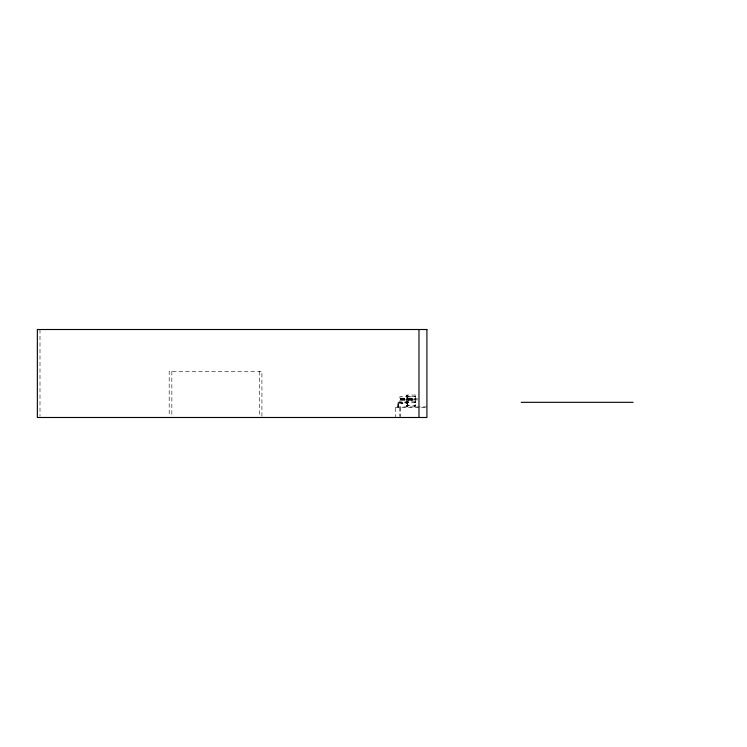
<?xml version="1.0" encoding="UTF-8"?>
<svg xmlns="http://www.w3.org/2000/svg" width="747" height="747" viewBox="0 0 747 747"><rect width="100%" height="100%" fill="white"/><g stroke="black" fill="none" stroke-linecap="round" stroke-linejoin="round"><path stroke-width="0.56" stroke-dasharray="3.73 2.8" d="M407.993 401.923L407.283 402.017M407.358 402.138L408.058 402.175L407.218 402.175M407.582 401.923L408.123 402.213M408.189 401.923C406.863 402.166 407.946 402.642 407.713 401.923M415.201 401.923L414.884 402.288L415.397 401.923M415.444 402.091L398.104 402.241M414.856 402.101L415.397 402.157L414.837 402.213M407.899 402.306L407.862 401.923M408.123 405.089C408.404 407.815 405.117 406.088 407.283 405.649M415.715 405.089C415.995 407.815 412.717 406.088 414.874 405.649M407.498 395.051L407.498 403.651L397.703 403.651L397.703 402.465L408.002 402.25M400.812 398.506L417.61 398.823M408.628 399.225L412.232 399.309M407.236 402.101L407.713 402.25M406.882 405.966L407.04 406.564L407.442 406.041M414.473 405.966L414.632 406.564L415.033 406.041M407.395 402.175L408.105 402.091M406.695 405.658L407.227 406.209L408.142 405.005M414.286 405.658L414.818 406.209L415.734 405.005M408.637 399.038L412.232 399.038M415.136 405.49L414.445 405.304M406.303 395.452L406.303 398.973M407.498 396.377L415.435 396.377M399.869 398.16L404.407 398.16L404.407 400.541L399.869 400.541M407.498 398.16L412.232 398.16L412.232 400.541L407.498 400.541M400.812 398.59L404.407 398.609M408.432 398.59L412.232 398.609M400.812 398.693L404.407 398.693M408.432 398.693L412.232 398.693M400.812 399.225L404.407 399.309M412.232 399.225L408.376 399.253M400.812 399.645L404.407 399.561M408.432 399.645L412.232 399.561M400.812 399.757L417.61 399.86L404.314 399.878M407.311 405.518L406.854 405.304M426.91 406.91L395.331 406.91L395.331 417.489M395.331 407.367L426.91 407.423M406.247 403.641L406.237 403.203M412.036 398.16L412.036 400.541M408.553 398.16L408.553 400.541M408.357 398.16L408.357 400.541M402.53 402.465L402.53 403.651M401.475 402.465L401.475 403.651M400.728 398.16L400.728 400.541M400.187 407.479L400.187 417.489M399.888 407.423L399.888 416.368M398.366 403.651L398.366 406.91M398.235 403.651L398.235 406.91M398.104 403.651L398.104 406.91M397.964 403.651L397.964 406.91M261.917 416.34L261.917 371.399L169.195 371.399L169.195 416.34M259.274 371.399L259.274 416.34M171.847 371.399L171.847 416.34M39.993 329.511L39.993 416.331M415.435 395.051L406.303 395.051L406.303 405.64L415.435 405.64L415.435 395.051M407.722 395.452L407.582 404.846L407.722 395.452M415.631 396.704L399.869 396.704L399.869 401.998L415.631 401.998L415.631 396.704"/><path stroke-width="1.12" d="M521.191 402.325L633.082 402.325M418.974 329.511L418.974 417.489M426.91 329.511L37.35 329.511L37.35 417.489L426.91 417.489L426.91 329.511"/></g></svg>
